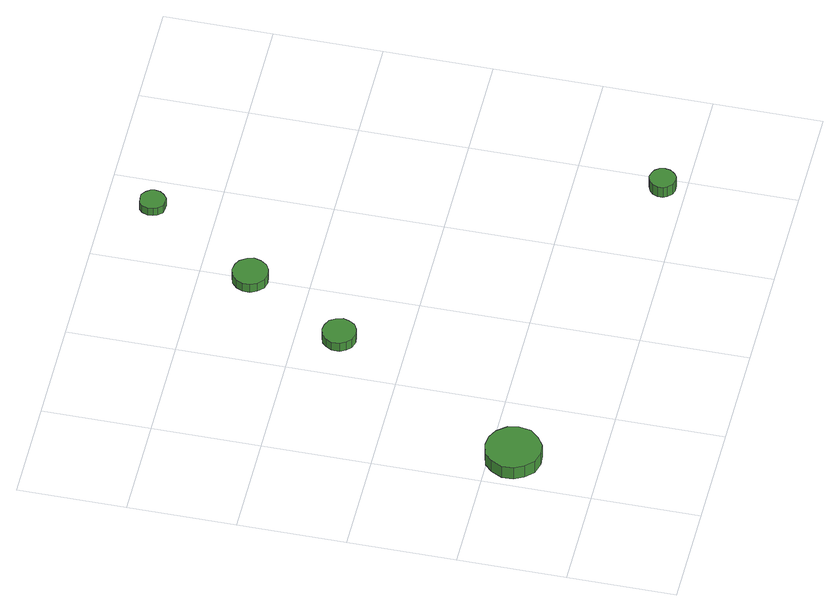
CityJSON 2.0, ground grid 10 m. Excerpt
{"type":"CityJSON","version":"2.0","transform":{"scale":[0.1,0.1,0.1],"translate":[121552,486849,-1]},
"CityObjects":{
"tree1":{"type":"SolitaryVegetationObject","attributes":{"function":"something"},"geometry":[{"type":"MultiSurface","lod":"1","boundaries":[[[0,1,2,3,4,5,6,7,8,9,10,11,12,13,14]],[[15,16,17,18,19,20,21,22,23,24,25,26,27,28,29]],[[0,29,28,1]],[[1,28,27,2]],[[2,27,26,3]],[[3,26,25,4]],[[4,25,24,5]],[[5,24,23,6]],[[6,23,22,7]],[[7,22,21,8]],[[8,21,20,9]],[[9,20,19,10]],[[10,19,18,11]],[[11,18,17,12]],[[12,17,16,13]],[[13,16,15,14]],[[14,15,29,0]]]}]},
"tree2":{"type":"SolitaryVegetationObject","attributes":{"function":"something"}},
"tree3":{"type":"SolitaryVegetationObject","attributes":{"function":"something"},"geometry":[{"type":"MultiSurface","lod":"1","boundaries":[[[30,31,32,33,34,35,36,37,38,39,40,41,42,43,44]],[[45,46,47,48,49,50,51,52,53,54,55,56,57,58,59]],[[30,59,58,31]],[[31,58,57,32]],[[32,57,56,33]],[[33,56,55,34]],[[34,55,54,35]],[[35,54,53,36]],[[36,53,52,37]],[[37,52,51,38]],[[38,51,50,39]],[[39,50,49,40]],[[40,49,48,41]],[[41,48,47,42]],[[42,47,46,43]],[[43,46,45,44]],[[44,45,59,30]]]}]},
"tree4":{"type":"SolitaryVegetationObject","attributes":{"function":"something"},"geometry":[{"type":"MultiSurface","lod":"1","boundaries":[[[60,61,62,63,64,65,66,67,68,69,70,71,72,73,74]],[[75,76,77,78,79,80,81,82,83,84,85,86,87,88,89]],[[60,89,88,61]],[[61,88,87,62]],[[62,87,86,63]],[[63,86,85,64]],[[64,85,84,65]],[[65,84,83,66]],[[66,83,82,67]],[[67,82,81,68]],[[68,81,80,69]],[[69,80,79,70]],[[70,79,78,71]],[[71,78,77,72]],[[72,77,76,73]],[[73,76,75,74]],[[74,75,89,60]]]}]},
"tree5":{"type":"SolitaryVegetationObject","attributes":{"function":"something"},"geometry":[{"type":"MultiSurface","lod":"1","boundaries":[[[90,91,92,93,94,95,96,97,98,99,100,101,102,103,104]],[[105,106,107,108,109,110,111,112,113,114,115,116,117,118,119]],[[90,119,118,91]],[[91,118,117,92]],[[92,117,116,93]],[[93,116,115,94]],[[94,115,114,95]],[[95,114,113,96]],[[96,113,112,97]],[[97,112,111,98]],[[98,111,110,99]],[[99,110,109,100]],[[100,109,108,101]],[[101,108,107,102]],[[102,107,106,103]],[[103,106,105,104]],[[104,105,119,90]]]}]},
"tree6":{"type":"SolitaryVegetationObject","attributes":{"function":"something"},"geometry":[{"type":"MultiSurface","lod":"1","boundaries":[[[120,121,122,123,124,125,126,127,128,129,130,131,132,133,134]],[[135,136,137,138,139,140,141,142,143,144,145,146,147,148,149]],[[120,149,148,121]],[[121,148,147,122]],[[122,147,146,123]],[[123,146,145,124]],[[124,145,144,125]],[[125,144,143,126]],[[126,143,142,127]],[[127,142,141,128]],[[128,141,140,129]],[[129,140,139,130]],[[130,139,138,131]],[[131,138,137,132]],[[132,137,136,133]],[[133,136,135,134]],[[134,135,149,120]]]}]}
},
"vertices":[
[60,79,21],[58,89,21],[51,98,21],[42,103,21],[32,104,21],[21,101,21],[14,94,21],[9,84,21],[9,73,21],[14,64,21],[21,56,21],[32,53,21],[42,54,21],[51,60,21],[58,68,21],[58,68,7],[51,60,7],[42,54,7],[32,53,7],[21,56,7],[14,64,7],[9,73,7],[9,84,7],[14,94,7],[21,101,7],[32,104,7],[42,103,7],[51,98,7],[58,89,7],[60,79,7],
[161,261,17],[159,268,17],[156,273,17],[150,276,17],[144,277,17],[137,275,17],[133,271,17],[130,265,17],[130,258,17],[133,252,17],[137,248,17],[144,246,17],[150,247,17],[156,250,17],[159,255,17],[159,255,7],[156,250,7],[150,247,7],[144,246,7],[137,248,7],[133,252,7],[130,258,7],[130,265,7],[133,271,7],[137,275,7],[144,277,7],[150,276,7],[156,273,7],[159,268,7],[161,261,7],
[217,355,17],[215,361,17],[211,367,17],[205,370,17],[199,371,17],[192,369,17],[187,364,17],[184,358,17],[184,351,17],[187,345,17],[192,340,17],[199,338,17],[205,339,17],[211,342,17],[215,348,17],[215,348,7],[211,342,7],[205,339,7],[199,338,7],[192,340,7],[187,345,7],[184,351,7],[184,358,7],[187,364,7],[192,369,7],[199,371,7],[205,370,7],[211,367,7],[215,361,7],[217,355,7],
[402,22,19],[401,27,19],[398,31,19],[394,33,19],[389,34,19],[384,32,19],[380,29,19],[378,24,19],[378,19,19],[380,15,19],[384,11,19],[389,10,19],[394,10,19],[398,13,19],[401,17,19],[401,17,7],[398,13,7],[394,10,7],[389,10,7],[384,11,7],[380,15,7],[378,19,7],[378,24,7],[380,29,7],[384,32,7],[389,34,7],[394,33,7],[398,31,7],[401,27,7],[402,22,7],
[281,459,16],[280,463,16],[277,467,16],[273,470,16],[268,470,16],[263,469,16],[260,466,16],[258,461,16],[258,456,16],[260,452,16],[263,448,16],[268,447,16],[273,447,16],[277,450,16],[280,454,16],[280,454,7],[277,450,7],[273,447,7],[268,447,7],[263,448,7],[260,452,7],[258,456,7],[258,461,7],[260,466,7],[263,469,7],[268,470,7],[273,470,7],[277,467,7],[280,463,7],[281,459,7]
]}
